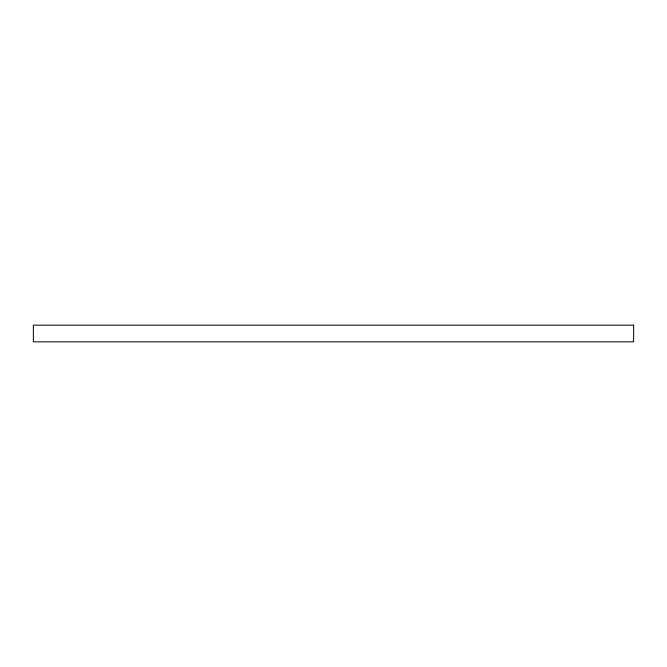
<?xml version="1.0" encoding="UTF-8"?>
<svg xmlns="http://www.w3.org/2000/svg" width="667" height="667" viewBox="0 0 667 667"><rect width="100%" height="100%" fill="white"/><g stroke="black" fill="none" stroke-linecap="round" stroke-linejoin="round"><path stroke-width="1" d="M633.65 325.163L33.35 325.163L33.35 341.837L633.65 341.837L633.65 325.163"/></g></svg>
